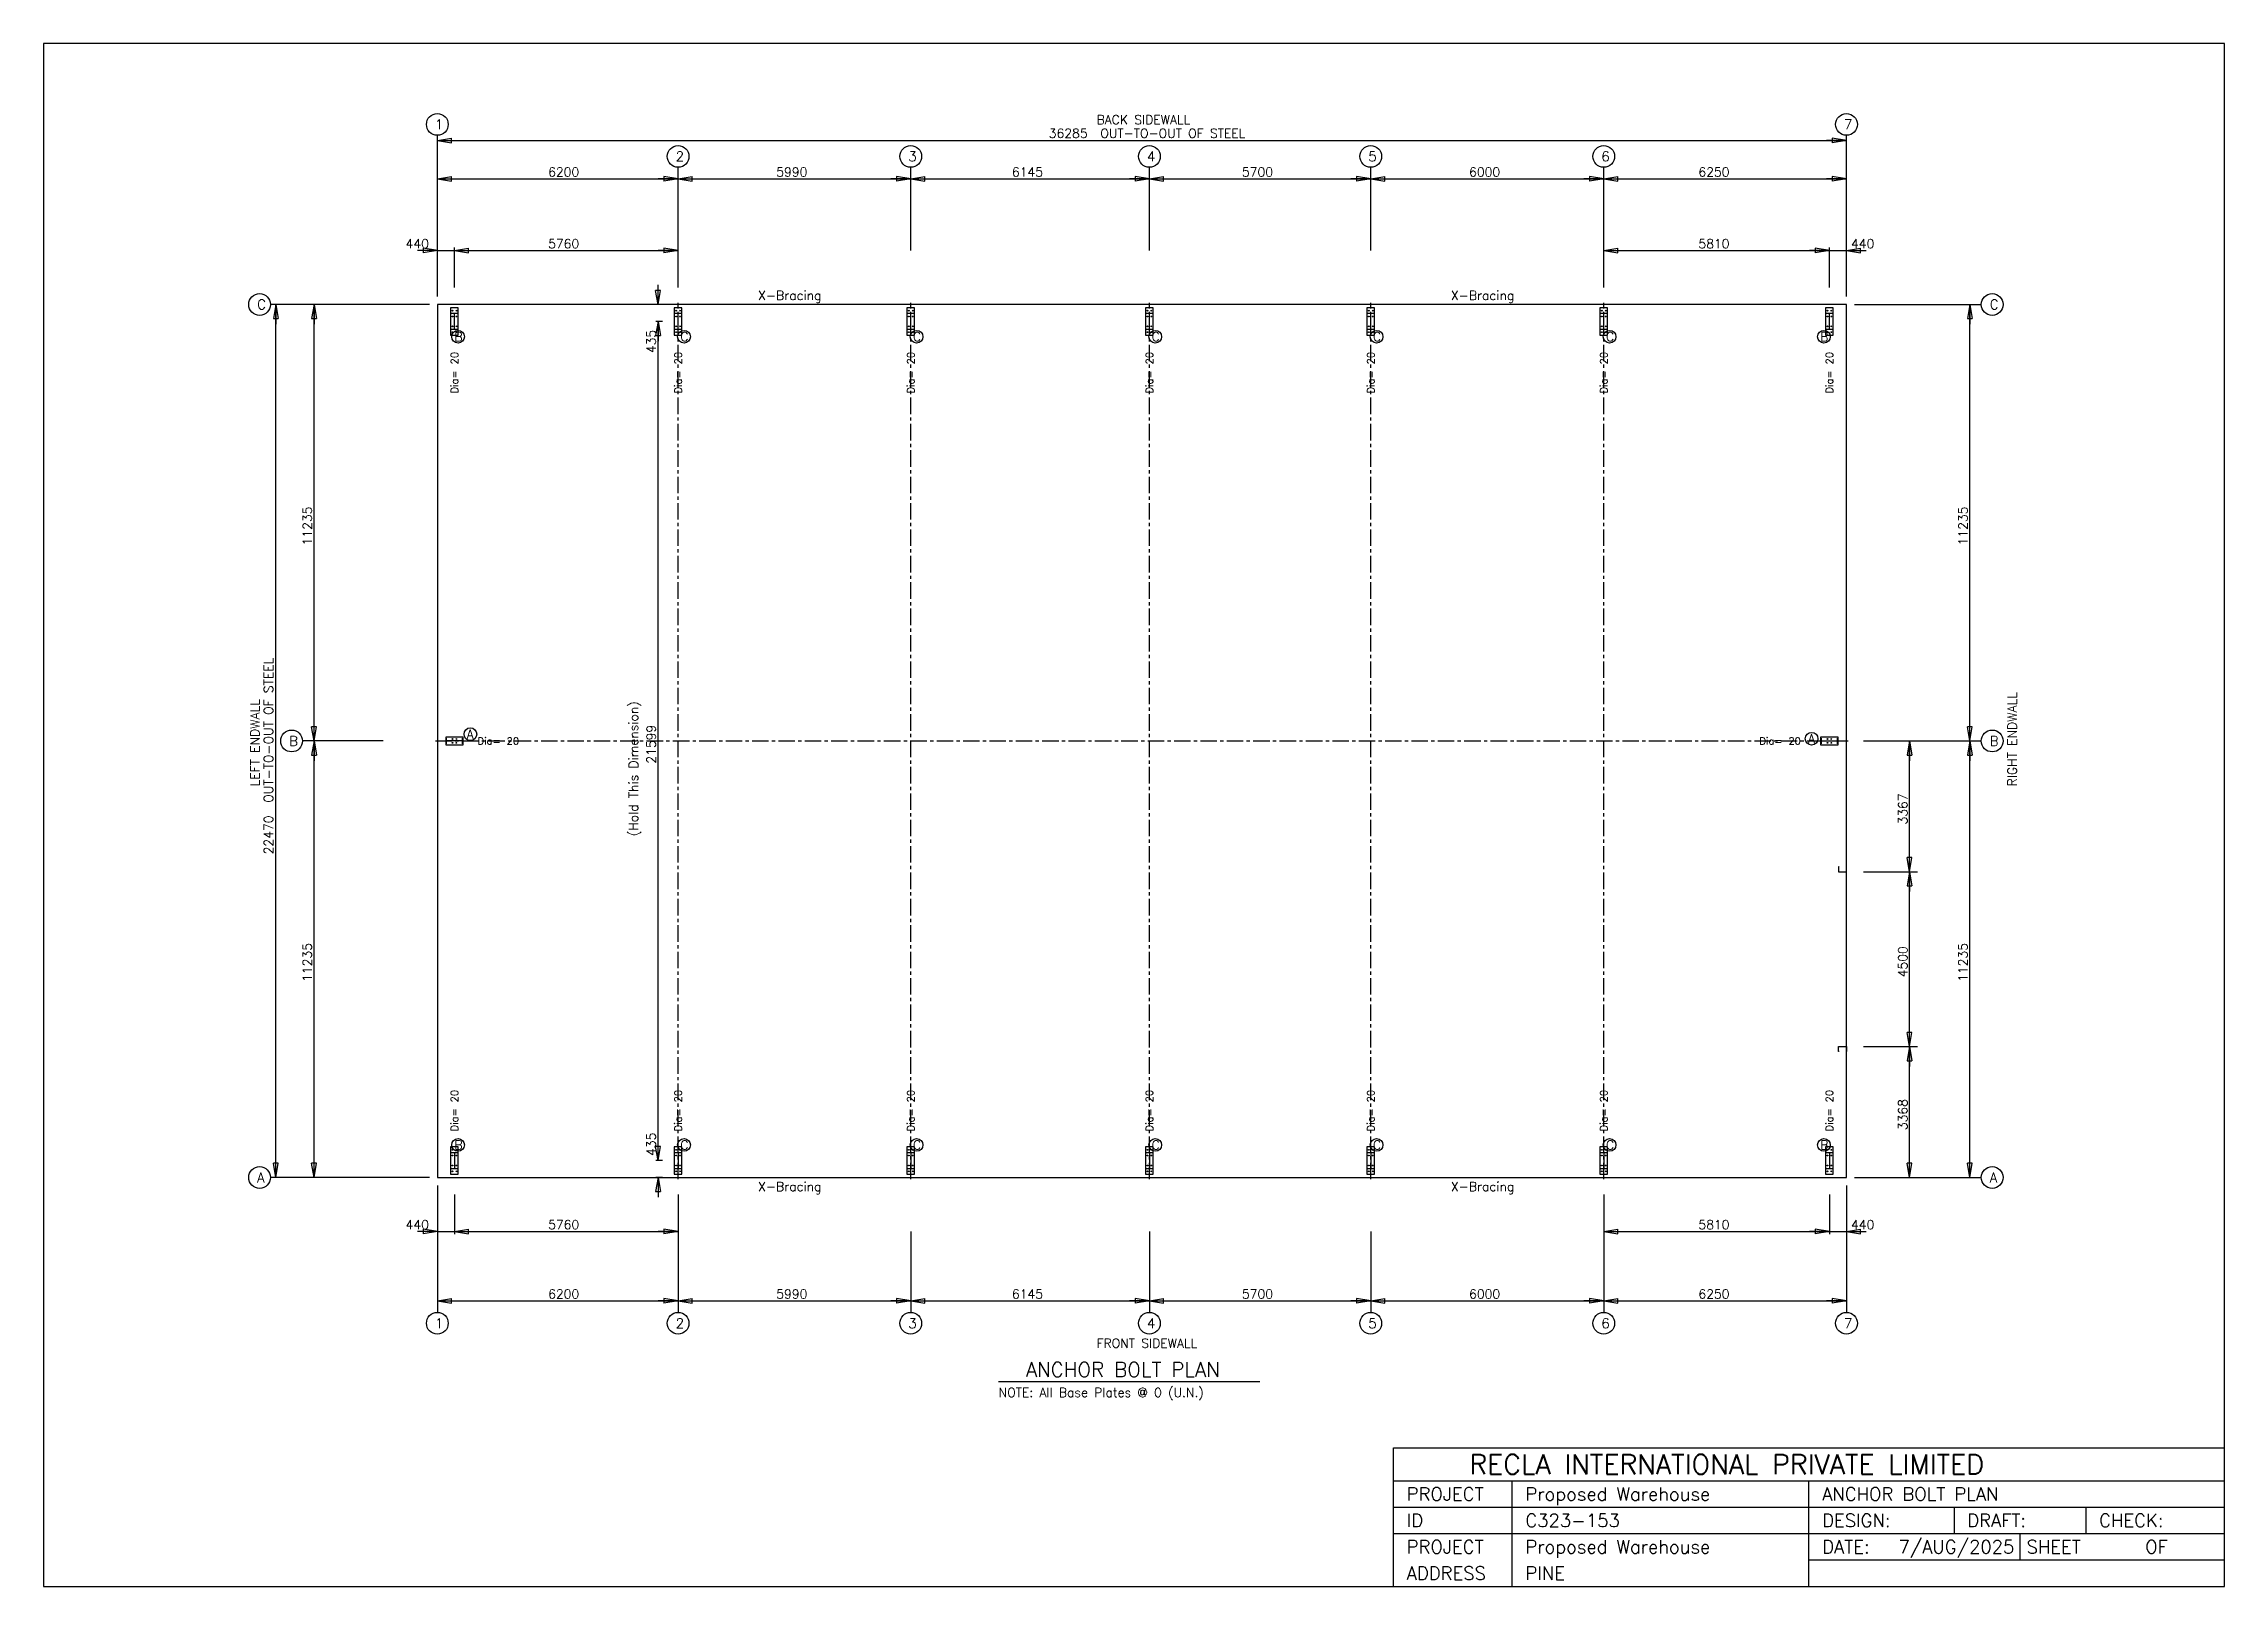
# Model space of a CAD drawing. Extents: x 0 to 56155, y 0 to 39709.
import ezdxf

# ---------------------------------------------------------------- set-up
doc = ezdxf.new("R2010")
doc.units = 0
doc.linetypes.add('CENTER', pattern=[679.206, 424.503, -84.901, 84.901, -84.901])
doc.linetypes.add('CONTIN', pattern=[0])
doc.layers.get('0').update_dxf_attribs({"linetype": 'CONTIN'})
for name, color, linetype in [('1', 7, 'CONTIN'), ('10', 10, 'CONTIN'), ('11', 7, 'CONTIN'), ('12', 6, 'CONTIN'), ('13', 1, 'CONTIN'), ('14', 7, 'CONTIN'), ('15', 7, 'CONTIN'), ('16', 7, 'CONTIN'), ('2', 6, 'CONTIN'), ('22', 7, 'CONTIN'), ('27', 1, 'CENTER')]:
    doc.layers.add(name, color=color, linetype=linetype)
doc.styles.add('SIMPLEX', font='SIMPLEX')

# ---------------------------------------------------------------- blocks, each defined once
blk = doc.blocks.new('WCOL')
for p, q in [((-224.138, 437.069), (224.138, 437.069)), ((-224.138, 0), (224.138, 0)), ((0, 437.069), (0, 0))]:
    blk.add_line(p, q)
blk = doc.blocks.new('BOLT_0')
at = {"layer": '1'}
blk.add_circle((0, 0), 25.4, dxfattribs=at)
blk = doc.blocks.new('SCCOL')
for p, q in [((224.138, 437.069), (0, 437.069)), ((0, 437.069), (0, 0)), ((0, 0), (224.138, 0)), ((224.138, 399.712), (224.138, 437.069)), ((224.138, 0), (224.138, 37.356))]:
    blk.add_line(p, q)
blk = doc.blocks.new('ARROW')
at = {"layer": '2'}
for p, q in [((0, 0), (-509.913, 0)), ((0, 0), (-364.224, 60.704)), ((-364.224, 60.704), (-364.224, -60.704)), ((0, 0), (-364.224, -60.704))]:
    blk.add_line(p, q, dxfattribs=at)
blk = doc.blocks.new('ANCHOR')
for p, q in [((0, 22470), (0, 0)), ((36285, 22470), (0, 22470)), ((36285, 0), (36285, 22470)), ((0, 0), (36285, 0))]:
    blk.add_line(p, q)
at = {"layer": '10'}
for p, q in [((540, 22387), (340, 22387)), ((340, 22387), (340, 21682.191)), ((540, 21682.191), (540, 22387)), ((6300, 22387), (6100, 22387)), ((6100, 22387), (6100, 21682.191)), ((6300, 21682.191), (6300, 22387)), ((12290, 22387), (12090, 22387)), ((12090, 22387), (12090, 21682.191)), ((12290, 21682.191), (12290, 22387)), ((18435, 22387), (18235, 22387)), ((18235, 22387), (18235, 21682.191)), ((18435, 21682.191), (18435, 22387)), ((24135, 22387), (23935, 22387)), ((23935, 22387), (23935, 21682.191)), ((24135, 21682.191), (24135, 22387)), ((30135, 22387), (29935, 22387)), ((29935, 22387), (29935, 21682.191)), ((30135, 21682.191), (30135, 22387)), ((35945, 22387), (35745, 22387)), ((35745, 22387), (35745, 21682.191)), ((35945, 21682.191), (35945, 22387)), ((340, 21682.191), (540, 21682.191)), ((6100, 21682.191), (6300, 21682.191)), ((12090, 21682.191), (12290, 21682.191)), ((18235, 21682.191), (18435, 21682.191)), ((23935, 21682.191), (24135, 21682.191)), ((29935, 21682.191), (30135, 21682.191)), ((35745, 21682.191), (35945, 21682.191)), ((665, 11335), (215, 11335)), ((215, 11335), (215, 11135)), ((665, 11135), (665, 11335)), ((36070, 11335), (35620, 11335)), ((35620, 11335), (35620, 11135)), ((36070, 11135), (36070, 11335)), ((215, 11135), (665, 11135)), ((35620, 11135), (36070, 11135)), ((340, 787.81), (340, 83)), ((540, 787.81), (340, 787.81)), ((540, 83), (540, 787.81)), ((6100, 787.81), (6100, 83)), ((6300, 787.81), (6100, 787.81)), ((6300, 83), (6300, 787.81)), ((12090, 787.81), (12090, 83)), ((12290, 787.81), (12090, 787.81)), ((12290, 83), (12290, 787.81)), ((18235, 787.81), (18235, 83)), ((18435, 787.81), (18235, 787.81)), ((18435, 83), (18435, 787.81)), ((23935, 787.81), (23935, 83)), ((24135, 787.81), (23935, 787.81)), ((24135, 83), (24135, 787.81)), ((29935, 787.81), (29935, 83)), ((30135, 787.81), (29935, 787.81)), ((30135, 83), (30135, 787.81)), ((35745, 787.81), (35745, 83)), ((35945, 787.81), (35745, 787.81)), ((35945, 83), (35945, 787.81)), ((340, 83), (540, 83)), ((6100, 83), (6300, 83)), ((12090, 83), (12290, 83)), ((18235, 83), (18435, 83)), ((23935, 83), (24135, 83)), ((29935, 83), (30135, 83)), ((35745, 83), (35945, 83))]:
    blk.add_line(p, q, dxfattribs=at)
at = {"layer": '12'}
for p, q in [((0, 22673.762), (0, 26826.25)), ((36285, 22673.762), (36285, 26826.25)), ((6200, 23862.371), (6200, 26001.863)), ((12190, 23862.371), (12190, 26001.863)), ((18335, 23862.371), (18335, 26001.863)), ((24035, 23862.371), (24035, 26001.863)), ((30035, 23862.371), (30035, 26001.863)), ((0, 22907.238), (0, 23932.84)), ((440, 22907.238), (440, 23932.84)), ((6200, 22907.238), (6200, 23932.84)), ((30035, 22907.238), (30035, 23932.84)), ((35845, 22907.238), (35845, 23932.84)), ((36285, 22907.238), (36285, 23932.84)), ((-203.762, 22470), (-4296.822, 22470)), ((36488.762, 22470), (39757.441, 22470)), ((-1392.37, 11235), (-3472.436, 11235)), ((36722.238, 11235), (38114.609, 11235)), ((37677.371, 11235), (39757.441, 11235)), ((36722.238, 7868), (38114.609, 7868)), ((36722.238, 3368), (38114.609, 3368)), ((-203.762, 0), (-4296.822, 0)), ((36488.762, 0), (39757.441, 0)), ((36722.238, 0), (38114.609, 0)), ((0, -203.762), (0, -3472.436)), ((0, -437.238), (0, -1462.838)), ((440, -437.238), (440, -1462.838)), ((6200, -437.238), (6200, -1462.838)), ((30035, -437.238), (30035, -1462.838)), ((35845, -437.238), (35845, -1462.838)), ((36285, -203.762), (36285, -3472.436)), ((36285, -437.238), (36285, -1462.838)), ((6200, -1392.37), (6200, -3472.436)), ((12190, -1392.37), (12190, -3472.436)), ((18335, -1392.37), (18335, -3472.436)), ((24035, -1392.37), (24035, -3472.436)), ((30035, -1392.37), (30035, -3472.436))]:
    blk.add_line(p, q, dxfattribs=at)
at = {"layer": '13'}
for centre in [(0, 27106.422), (36285, 27106.422), (6200, 26282.039), (12190, 26282.039), (18335, 26282.039), (24035, 26282.039), (30035, 26282.039), (-4576.994, 22470), (40037.609, 22470), (-3752.608, 11235), (40037.609, 11235), (-4576.994, 0), (40037.609, 0), (0, -3752.608), (6200, -3752.608), (12190, -3752.608), (18335, -3752.608), (24035, -3752.608), (30035, -3752.608), (36285, -3752.608)]:
    blk.add_circle(centre, 280.172, dxfattribs=at)
at = {"layer": '15'}
blk.add_line((14453.567, -5254.642), (21177.695, -5254.642), dxfattribs=at)
at = {"layer": '16'}
for centre in [(533.391, 21641.199), (6351.76, 21641.199), (12341.76, 21641.199), (18486.76, 21641.199), (24186.76, 21641.199), (30186.762, 21641.199), (35704.91, 21641.199), (850.129, 11410.108), (35388.176, 11293.369), (533.391, 836.584), (6351.76, 836.584), (12341.76, 836.584), (18486.76, 836.584), (24186.76, 836.584), (30186.762, 836.584), (35704.91, 836.584)]:
    blk.add_circle(centre, 163.434, dxfattribs=at)
at = {"layer": '2'}
for p, q in [((0, 26689.561), (36285, 26689.561)), ((0, 25704.717), (36285, 25704.717)), ((0, 23858.129), (6200, 23858.129)), ((30035, 23858.129), (36285, 23858.129)), ((-4160.132, 0), (-4160.132, 22470)), ((-3175.284, 0), (-3175.284, 22470)), ((5800.967, 22470), (5622.676, 22470)), ((39460.285, 0), (39460.285, 22470)), ((5800.967, 22034.596), (5622.676, 22034.596)), ((5682.106, 435.405), (5682.106, 22034.596)), ((37910.848, 0), (37910.848, 11235)), ((5800.967, 435.405), (5622.676, 435.405)), ((5800.967, 0), (5622.676, 0)), ((0, -1388.125), (6200, -1388.125)), ((30035, -1388.125), (36285, -1388.125)), ((0, -3175.284), (36285, -3175.284))]:
    blk.add_line(p, q, dxfattribs=at)
at = {"layer": '27'}
for p, q in [((6200, -46.695), (6200, 22516.695)), ((12190, -46.695), (12190, 22516.695)), ((18335, -46.695), (18335, 22516.695)), ((24035, -46.695), (24035, 22516.695)), ((30035, -46.695), (30035, 22516.695)), ((-46.695, 11235), (36331.695, 11235))]:
    blk.add_line(p, q, dxfattribs=at)
at = {"layer": '10'}
for name, p, xscale, yscale, zscale, rotation in [('WCOL', (440, 22240), 0.33461576, 0.94268976, 0.94268976, 180), ('WCOL', (6200, 22240), 0.33461576, 0.94268976, 0.94268976, 180), ('WCOL', (12190, 22240), 0.33461576, 0.94268976, 0.94268976, 180), ('WCOL', (18335, 22240), 0.33461576, 0.94268976, 0.94268976, 180), ('WCOL', (24035, 22240), 0.33461576, 0.94268976, 0.94268976, 180), ('WCOL', (30035, 22240), 0.33461576, 0.94268976, 0.94268976, 180), ('WCOL', (35845, 22240), 0.33461576, 0.94268976, 0.94268976, 180), ('WCOL', (230, 11235), 0.33461576, 0.938068, 0.938068, -90), ('WCOL', (36055, 11235), 0.33461576, 0.938068, 0.938068, 90), ('SCCOL', (36285, 7868), 0.56661604, 0.46491568, 0.46491568, 90), ('SCCOL', (36285, 3368), -0.5666161, 0.46491568, 0.46491568, 90)]:
    blk.add_blockref(name, p, dxfattribs=dict(at, xscale=xscale, yscale=yscale, zscale=zscale, rotation=rotation))
for name, p, xscale, yscale, zscale in [('BOLT_0', (390, 22312), 0.3937008, 0.3937008, 0.3937008), ('BOLT_0', (390, 22162), 0.3937008, 0.3937008, 0.3937008), ('BOLT_0', (390, 21907.188), 0.3937008, 0.3937008, 0.3937008), ('BOLT_0', (490, 22312), 0.3937008, 0.3937008, 0.3937008), ('BOLT_0', (490, 22162), 0.3937008, 0.3937008, 0.3937008), ('BOLT_0', (490, 21907.188), 0.3937008, 0.3937008, 0.3937008), ('BOLT_0', (6150, 22312), 0.3937008, 0.3937008, 0.3937008), ('BOLT_0', (6150, 22162), 0.3937008, 0.3937008, 0.3937008), ('BOLT_0', (6150, 21907.188), 0.3937008, 0.3937008, 0.3937008), ('BOLT_0', (6250, 22312), 0.3937008, 0.3937008, 0.3937008), ('BOLT_0', (6250, 22162), 0.3937008, 0.3937008, 0.3937008), ('BOLT_0', (6250, 21907.188), 0.3937008, 0.3937008, 0.3937008), ('BOLT_0', (12140, 22312), 0.3937008, 0.3937008, 0.3937008), ('BOLT_0', (12140, 22162), 0.3937008, 0.3937008, 0.3937008), ('BOLT_0', (12140, 21907.188), 0.3937008, 0.3937008, 0.3937008), ('BOLT_0', (12240, 22312), 0.3937008, 0.3937008, 0.3937008), ('BOLT_0', (12240, 22162), 0.3937008, 0.3937008, 0.3937008), ('BOLT_0', (12240, 21907.188), 0.3937008, 0.3937008, 0.3937008), ('BOLT_0', (18285, 22312), 0.3937008, 0.3937008, 0.3937008), ('BOLT_0', (18285, 22162), 0.3937008, 0.3937008, 0.3937008), ('BOLT_0', (18285, 21907.188), 0.3937008, 0.3937008, 0.3937008), ('BOLT_0', (18385, 22312), 0.3937008, 0.3937008, 0.3937008), ('BOLT_0', (18385, 22162), 0.3937008, 0.3937008, 0.3937008), ('BOLT_0', (18385, 21907.188), 0.3937008, 0.3937008, 0.3937008), ('BOLT_0', (23985, 22312), 0.3937008, 0.3937008, 0.3937008), ('BOLT_0', (23985, 22162), 0.3937008, 0.3937008, 0.3937008), ('BOLT_0', (23985, 21907.188), 0.3937008, 0.3937008, 0.3937008), ('BOLT_0', (24085, 22312), 0.3937008, 0.3937008, 0.3937008), ('BOLT_0', (24085, 22162), 0.3937008, 0.3937008, 0.3937008), ('BOLT_0', (24085, 21907.188), 0.3937008, 0.3937008, 0.3937008), ('BOLT_0', (29985, 22312), 0.3937008, 0.3937008, 0.3937008), ('BOLT_0', (29985, 22162), 0.3937008, 0.3937008, 0.3937008), ('BOLT_0', (29985, 21907.188), 0.3937008, 0.3937008, 0.3937008), ('BOLT_0', (30085, 22312), 0.3937008, 0.3937008, 0.3937008), ('BOLT_0', (30085, 22162), 0.3937008, 0.3937008, 0.3937008), ('BOLT_0', (30085, 21907.188), 0.3937008, 0.3937008, 0.3937008), ('BOLT_0', (35795, 22312), 0.3937008, 0.3937008, 0.3937008), ('BOLT_0', (35795, 22162), 0.3937008, 0.3937008, 0.3937008), ('BOLT_0', (35795, 21907.188), 0.3937008, 0.3937008, 0.3937008), ('BOLT_0', (35895, 22312), 0.3937008, 0.3937008, 0.3937008), ('BOLT_0', (35895, 22162), 0.3937008, 0.3937008, 0.3937008), ('BOLT_0', (35895, 21907.188), 0.3937008, 0.3937008, 0.3937008), ('BOLT_0', (390, 21757.191), 0.3937008, 0.3937008, 0.3937008), ('BOLT_0', (490, 21757.191), 0.3937008, 0.3937008, 0.3937008), ('BOLT_0', (6150, 21757.191), 0.3937008, 0.3937008, 0.3937008), ('BOLT_0', (6250, 21757.191), 0.3937008, 0.3937008, 0.3937008), ('BOLT_0', (12140, 21757.191), 0.3937008, 0.3937008, 0.3937008), ('BOLT_0', (12240, 21757.191), 0.3937008, 0.3937008, 0.3937008), ('BOLT_0', (18285, 21757.191), 0.3937008, 0.3937008, 0.3937008), ('BOLT_0', (18385, 21757.191), 0.3937008, 0.3937008, 0.3937008), ('BOLT_0', (23985, 21757.191), 0.3937008, 0.3937008, 0.3937008), ('BOLT_0', (24085, 21757.191), 0.3937008, 0.3937008, 0.3937008), ('BOLT_0', (29985, 21757.191), 0.3937008, 0.3937008, 0.3937008), ('BOLT_0', (30085, 21757.191), 0.3937008, 0.3937008, 0.3937008), ('BOLT_0', (35795, 21757.191), 0.3937008, 0.3937008, 0.3937008), ('BOLT_0', (35895, 21757.191), 0.3937008, 0.3937008, 0.3937008), ('BOLT_0', (390, 11285), 0.3937008, 0.3937008, 0.3937008), ('BOLT_0', (490, 11285), 0.3937008, 0.3937008, 0.3937008), ('BOLT_0', (35795, 11285), 0.3937008, 0.3937008, 0.3937008), ('BOLT_0', (35895, 11285), 0.3937008, 0.3937008, 0.3937008), ('BOLT_0', (390, 11185), 0.3937008, 0.3937008, 0.3937008), ('BOLT_0', (490, 11185), 0.3937008, 0.3937008, 0.3937008), ('BOLT_0', (35795, 11185), 0.3937008, 0.3937008, 0.3937008), ('BOLT_0', (35895, 11185), 0.3937008, 0.3937008, 0.3937008), ('WCOL', (440, 230), 0.33461576, 0.94268976, 0.94268976), ('BOLT_0', (390, 712.81), 0.3937008, 0.3937008, 0.3937008), ('BOLT_0', (390, 562.81), 0.3937008, 0.3937008, 0.3937008), ('BOLT_0', (490, 712.81), 0.3937008, 0.3937008, 0.3937008), ('BOLT_0', (490, 562.81), 0.3937008, 0.3937008, 0.3937008), ('WCOL', (6200, 230), 0.33461576, 0.94268976, 0.94268976), ('BOLT_0', (6150, 712.81), 0.3937008, 0.3937008, 0.3937008), ('BOLT_0', (6150, 562.81), 0.3937008, 0.3937008, 0.3937008), ('BOLT_0', (6250, 712.81), 0.3937008, 0.3937008, 0.3937008), ('BOLT_0', (6250, 562.81), 0.3937008, 0.3937008, 0.3937008), ('WCOL', (12190, 230), 0.33461576, 0.94268976, 0.94268976), ('BOLT_0', (12140, 712.81), 0.3937008, 0.3937008, 0.3937008), ('BOLT_0', (12140, 562.81), 0.3937008, 0.3937008, 0.3937008), ('BOLT_0', (12240, 712.81), 0.3937008, 0.3937008, 0.3937008), ('BOLT_0', (12240, 562.81), 0.3937008, 0.3937008, 0.3937008), ('WCOL', (18335, 230), 0.33461576, 0.94268976, 0.94268976), ('BOLT_0', (18285, 712.81), 0.3937008, 0.3937008, 0.3937008), ('BOLT_0', (18285, 562.81), 0.3937008, 0.3937008, 0.3937008), ('BOLT_0', (18385, 712.81), 0.3937008, 0.3937008, 0.3937008), ('BOLT_0', (18385, 562.81), 0.3937008, 0.3937008, 0.3937008), ('WCOL', (24035, 230), 0.33461576, 0.94268976, 0.94268976), ('BOLT_0', (23985, 712.81), 0.3937008, 0.3937008, 0.3937008), ('BOLT_0', (23985, 562.81), 0.3937008, 0.3937008, 0.3937008), ('BOLT_0', (24085, 712.81), 0.3937008, 0.3937008, 0.3937008), ('BOLT_0', (24085, 562.81), 0.3937008, 0.3937008, 0.3937008), ('WCOL', (30035, 230), 0.33461576, 0.94268976, 0.94268976), ('BOLT_0', (29985, 712.81), 0.3937008, 0.3937008, 0.3937008), ('BOLT_0', (29985, 562.81), 0.3937008, 0.3937008, 0.3937008), ('BOLT_0', (30085, 712.81), 0.3937008, 0.3937008, 0.3937008), ('BOLT_0', (30085, 562.81), 0.3937008, 0.3937008, 0.3937008), ('WCOL', (35845, 230), 0.33461576, 0.94268976, 0.94268976), ('BOLT_0', (35795, 712.81), 0.3937008, 0.3937008, 0.3937008), ('BOLT_0', (35795, 562.81), 0.3937008, 0.3937008, 0.3937008), ('BOLT_0', (35895, 712.81), 0.3937008, 0.3937008, 0.3937008), ('BOLT_0', (35895, 562.81), 0.3937008, 0.3937008, 0.3937008), ('BOLT_0', (390, 308), 0.3937008, 0.3937008, 0.3937008), ('BOLT_0', (390, 158), 0.3937008, 0.3937008, 0.3937008), ('BOLT_0', (490, 308), 0.3937008, 0.3937008, 0.3937008), ('BOLT_0', (490, 158), 0.3937008, 0.3937008, 0.3937008), ('BOLT_0', (6150, 308), 0.3937008, 0.3937008, 0.3937008), ('BOLT_0', (6150, 158), 0.3937008, 0.3937008, 0.3937008), ('BOLT_0', (6250, 308), 0.3937008, 0.3937008, 0.3937008), ('BOLT_0', (6250, 158), 0.3937008, 0.3937008, 0.3937008), ('BOLT_0', (12140, 308), 0.3937008, 0.3937008, 0.3937008), ('BOLT_0', (12140, 158), 0.3937008, 0.3937008, 0.3937008), ('BOLT_0', (12240, 308), 0.3937008, 0.3937008, 0.3937008), ('BOLT_0', (12240, 158), 0.3937008, 0.3937008, 0.3937008), ('BOLT_0', (18285, 308), 0.3937008, 0.3937008, 0.3937008), ('BOLT_0', (18285, 158), 0.3937008, 0.3937008, 0.3937008), ('BOLT_0', (18385, 308), 0.3937008, 0.3937008, 0.3937008), ('BOLT_0', (18385, 158), 0.3937008, 0.3937008, 0.3937008), ('BOLT_0', (23985, 308), 0.3937008, 0.3937008, 0.3937008), ('BOLT_0', (23985, 158), 0.3937008, 0.3937008, 0.3937008), ('BOLT_0', (24085, 308), 0.3937008, 0.3937008, 0.3937008), ('BOLT_0', (24085, 158), 0.3937008, 0.3937008, 0.3937008), ('BOLT_0', (29985, 308), 0.3937008, 0.3937008, 0.3937008), ('BOLT_0', (29985, 158), 0.3937008, 0.3937008, 0.3937008), ('BOLT_0', (30085, 308), 0.3937008, 0.3937008, 0.3937008), ('BOLT_0', (30085, 158), 0.3937008, 0.3937008, 0.3937008), ('BOLT_0', (35795, 308), 0.3937008, 0.3937008, 0.3937008), ('BOLT_0', (35795, 158), 0.3937008, 0.3937008, 0.3937008), ('BOLT_0', (35895, 308), 0.3937008, 0.3937008, 0.3937008), ('BOLT_0', (35895, 158), 0.3937008, 0.3937008, 0.3937008)]:
    blk.add_blockref(name, p, dxfattribs=dict(at, xscale=xscale, yscale=yscale, zscale=zscale))
at = {"layer": '2'}
for p, rotation in [((0, 26689.561), 180), ((0, 25704.717), 180), ((6200, 25704.717), 180), ((12190, 25704.717), 180), ((18335, 25704.717), 180), ((24035, 25704.717), 180), ((30035, 25704.717), 180), ((0, 23858.129), 360), ((440, 23858.129), 180), ((440, 23858.129), 180), ((30035, 23858.129), 180), ((35845, 23858.129), 360), ((36285, 23858.129), 180), ((-4160.132, 22470), 90), ((-3175.284, 22470), 90), ((5682.106, 22470), 270), ((39460.285, 22470), 90), ((5682.106, 22034.596), 90), ((-3175.284, 11235), 270), ((-3175.284, 11235), 90), ((37910.848, 11235), 90), ((39460.285, 11235), 270), ((39460.285, 11235), 90), ((37910.848, 7868), 270), ((37910.848, 7868), 90), ((37910.848, 3368), 270), ((37910.848, 3368), 90), ((5682.106, 435.405), 270), ((-4160.132, 0), 270), ((-3175.284, 0), 270), ((5682.106, 0), 90), ((37910.848, 0), 270), ((39460.285, 0), 270), ((0, -1388.125), 360), ((440, -1388.125), 180), ((440, -1388.125), 180), ((30035, -1388.125), 180), ((35845, -1388.125), 360), ((36285, -1388.125), 180), ((0, -3175.284), 180), ((6200, -3175.284), 180), ((12190, -3175.284), 180), ((18335, -3175.284), 180), ((24035, -3175.284), 180), ((30035, -3175.284), 180)]:
    blk.add_blockref('ARROW', p, dxfattribs=dict(at, rotation=rotation))
for p in [(36285, 26689.561), (6200, 25704.717), (12190, 25704.717), (18335, 25704.717), (24035, 25704.717), (30035, 25704.717), (36285, 25704.717), (6200, 23858.129), (35845, 23858.129), (6200, -1388.125), (35845, -1388.125), (6200, -3175.284), (12190, -3175.284), (18335, -3175.284), (24035, -3175.284), (30035, -3175.284), (36285, -3175.284)]:
    blk.add_blockref('ARROW', p, dxfattribs=at)
at = {"layer": '11', "style": 'SIMPLEX'}
for s, height, p in [('36285', 233.477, (15744.232, 26760.877)), ('6200', 233.477, (2853.047, 25763.082)), ('5990', 233.477, (8728.047, 25763.082)), ('6145', 233.477, (14795.546, 25763.082)), ('5700', 233.477, (20718.049, 25763.082)), ('6000', 233.477, (26568.049, 25763.082)), ('6250', 233.477, (32473.049, 25763.082)), ('440', 233.477, (-817.169, 23916.494)), ('5760', 233.477, (2853.047, 23916.494)), ('5810', 233.477, (32473.049, 23916.494)), ('440', 233.477, (36401.734, 23916.494)), ('20', 186.781, (1784.036, 11141.609)), ('20', 186.781, (34790.473, 11141.609)), ('440', 233.477, (-817.169, -1329.756)), ('5760', 233.477, (2853.047, -1329.756)), ('5810', 233.477, (32473.049, -1329.756)), ('440', 233.477, (36401.734, -1329.756)), ('6200', 233.477, (2853.047, -3116.915)), ('5990', 233.477, (8728.047, -3116.915)), ('6145', 233.477, (14795.546, -3116.915)), ('5700', 233.477, (20718.049, -3116.915)), ('6000', 233.477, (26568.049, -3116.915)), ('6250', 233.477, (32473.049, -3116.915))]:
    blk.add_text(s, height=height, dxfattribs=at).set_placement(p)
for s, height, p in [('435', 233.477, (5623.737, 21217.428)), ('20', 186.781, (533.391, 20926.76)), ('20', 186.781, (6293.391, 20926.76)), ('20', 186.781, (12283.391, 20926.76)), ('20', 186.781, (18428.393, 20926.76)), ('20', 186.781, (24128.393, 20926.76)), ('20', 186.781, (30128.393, 20926.76)), ('20', 186.781, (35938.391, 20926.76)), ('11235', 233.477, (-3233.653, 16268.809)), ('11235', 233.477, (39401.922, 16268.809)), ('21599', 233.477, (5623.737, 10651.309)), ('3367', 233.477, (37852.48, 9084.547)), ('22470', 233.477, (-4231.448, 8316.54)), ('11235', 233.477, (-3233.653, 5033.808)), ('4500', 233.477, (37852.48, 5151.047)), ('11235', 233.477, (39401.922, 5033.808)), ('20', 186.781, (533.391, 1933.925)), ('20', 186.781, (6293.391, 1933.925)), ('20', 186.781, (12283.391, 1933.925)), ('20', 186.781, (18428.393, 1933.925)), ('20', 186.781, (24128.393, 1933.925)), ('20', 186.781, (30128.393, 1933.925)), ('20', 186.781, (35938.391, 1933.925)), ('3368', 233.477, (37852.48, 1217.047)), ('435', 233.477, (5623.737, 552.143))]:
    blk.add_text(s, height=height, rotation=90, dxfattribs=at).set_placement(p)
at = {"layer": '13', "style": 'SIMPLEX'}
for s, p in [('1', (-63.039, 26980.346)), ('7', (36221.961, 26980.346)), ('2', (6136.961, 26155.965)), ('3', (12126.961, 26155.965)), ('4', (18271.965, 26155.965)), ('5', (23971.965, 26155.965)), ('6', (29971.965, 26155.965)), ('C', (-4640.033, 22343.922)), ('C', (39974.566, 22343.922)), ('B', (-3815.647, 11108.923)), ('B', (39974.566, 11108.923)), ('A', (-4640.033, -126.077)), ('A', (39974.566, -126.077)), ('1', (-63.039, -3878.686)), ('2', (6136.961, -3878.686)), ('3', (12126.961, -3878.686)), ('4', (18271.965, -3878.686)), ('5', (23971.965, -3878.686)), ('6', (29971.965, -3878.686)), ('7', (36221.961, -3878.686))]:
    blk.add_text(s, height=252.155, dxfattribs=at).set_placement(p)
at = {"layer": '15', "style": 'SIMPLEX'}
for s, height, p in [('BACK SIDEWALL', 233.477, (16975.115, 27111.092)), (' OUT-TO-OUT OF STEEL', 233.477, (16911.615, 26760.877)), ('FRONT SIDEWALL', 233.477, (16975.115, -4382.996)), ('ANCHOR BOLT PLAN', 373.563, (15153.997, -5130.121)), ('NOTE: All Base Plates @ 0 (U.N.)', 233.477, (14453.567, -5651.553))]:
    blk.add_text(s, height=height, dxfattribs=at).set_placement(p)
for s, p in [(' OUT-TO-OUT OF STEEL', (-4231.448, 9483.924)), ('RIGHT ENDWALL', (40667.996, 10067.616)), ('LEFT ENDWALL', (-4581.663, 10067.616)), ('(Hold This Dimension)', (5168.458, 8783.494))]:
    blk.add_text(s, height=233.477, rotation=90, dxfattribs=at).set_placement(p)
at = {"layer": '16', "style": 'SIMPLEX'}
for s, height, p in [('B', 233.477, (440, 21524.461)), ('C', 233.477, (6258.37, 21524.461)), ('C', 233.477, (12248.369, 21524.461)), ('C', 233.477, (18393.367, 21524.461)), ('C', 233.477, (24093.367, 21524.461)), ('C', 233.477, (30093.371, 21524.461)), ('B', 233.477, (35611.523, 21524.461)), ('A', 233.477, (756.738, 11293.369)), ('Dia=', 186.781, (1036.911, 11141.609)), ('Dia=', 186.781, (34043.348, 11141.609)), ('A', 233.477, (35294.785, 11176.631)), ('B', 233.477, (440, 719.846)), ('C', 233.477, (6258.37, 719.846)), ('C', 233.477, (12248.369, 719.846)), ('C', 233.477, (18393.367, 719.846)), ('C', 233.477, (24093.367, 719.846)), ('C', 233.477, (30093.371, 719.846)), ('B', 233.477, (35611.523, 719.846))]:
    blk.add_text(s, height=height, dxfattribs=at).set_placement(p)
for p in [(533.391, 20179.637), (6293.391, 20179.637), (12283.391, 20179.637), (18428.393, 20179.637), (24128.393, 20179.637), (30128.393, 20179.637), (35938.391, 20179.637), (533.391, 1186.799), (6293.391, 1186.799), (12283.391, 1186.799), (18428.393, 1186.799), (24128.393, 1186.799), (30128.393, 1186.799), (35938.391, 1186.799)]:
    blk.add_text('Dia=', height=186.781, rotation=90, dxfattribs=at).set_placement(p)
at = {"layer": '2', "style": 'SIMPLEX'}
for p in [(8261.094, 22586.738), (26101.096, 22586.738), (8261.094, -350.215), (26101.096, -350.215)]:
    blk.add_text('X-Bracing', height=233.477, dxfattribs=at).set_placement(p)

msp = doc.modelspace()

# ---------------------------------------------------------------- linework, layer by layer
for p, q in [((34759.793, 0), (34759.793, 3565.827)), ((34759.793, 3565.827), (56154.754, 3565.827)), ((34759.793, 2716.821), (56154.754, 2716.821)), ((37816.215, 0), (37816.215, 2716.821)), ((45457.273, 0), (45457.273, 2716.821)), ((34759.793, 2037.615), (56154.754, 2037.615)), ((49192.902, 2037.615), (49192.902, 1358.41)), ((52588.93, 2037.615), (52588.93, 1358.41)), ((34759.793, 1358.41), (56154.754, 1358.41)), ((50890.91, 1358.41), (50890.91, 679.205)), ((45457.273, 679.205), (56154.754, 679.205))]:
    msp.add_line(p, q)
at = {"layer": '22'}
for p, q in [((56154.754, 39709.441), (0, 39709.441)), ((0, 39709.441), (0, 0)), ((56154.754, 0), (56154.754, 39709.441)), ((0, 0), (56154.754, 0))]:
    msp.add_line(p, q, dxfattribs=at)

# ---------------------------------------------------------------- block references
msp.add_blockref('ANCHOR', (10138.292, 10524.851))

# ---------------------------------------------------------------- texts
at = {"layer": '14', "style": 'SIMPLEX'}
for s, height, p in [('RECLA INTERNATIONAL PRIVATE LIMITED', 509.404, (36712.504, 2886.622)), ('PROJECT', 339.603, (35099.395, 2207.417)), ('Proposed Warehouse', 339.603, (38155.82, 2207.417)), ('ANCHOR BOLT PLAN', 339.603, (45796.875, 2207.417)), ('ID', 339.603, (35099.395, 1528.212)), ('C323-153', 339.603, (38155.82, 1528.212)), ('DESIGN:', 339.603, (45796.875, 1528.212)), ('DRAFT:', 339.603, (49532.504, 1528.212)), ('CHECK:', 339.603, (52928.531, 1528.212)), ('PROJECT', 339.603, (35099.395, 849.006)), ('Proposed Warehouse', 339.603, (38155.82, 849.006)), ('DATE:', 339.603, (45796.875, 849.006)), (' 7/AUG/2025', 339.603, (47528.848, 849.006)), ('SHEET', 339.603, (51060.715, 849.006)), ('OF', 339.603, (54117.137, 849.006)), ('ADDRESS', 339.603, (35099.395, 169.801)), ('PINE', 339.603, (38155.82, 169.801))]:
    msp.add_text(s, height=height, dxfattribs=at).set_placement(p)

doc.saveas('drawing.dxf')
